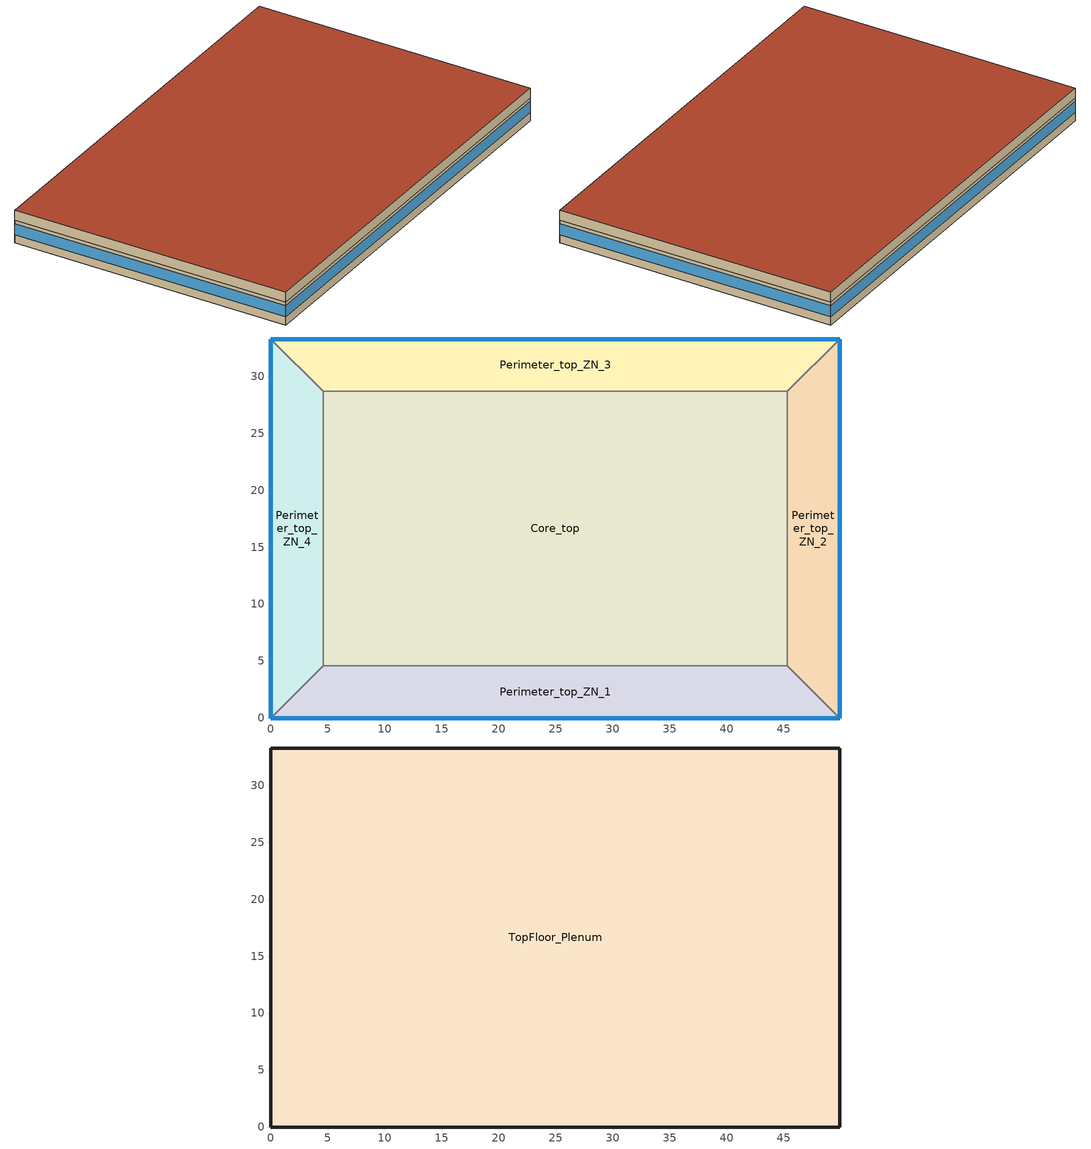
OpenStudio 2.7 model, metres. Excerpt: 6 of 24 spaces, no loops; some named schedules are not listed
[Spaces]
Perimeter_top_ZN_3
 floor to MidFloor_Plenum: 49.91,33.27 45.34,28.7 4.57,28.7 0,33.27 z12.5
 wall outside: 49.91,33.27 0,33.27 z12.5:15.24
 wall to Perimeter_top_ZN_4: 0,33.27 4.57,28.7 z12.5:15.24
 wall to Core_top: 4.57,28.7 45.34,28.7 z12.5:15.24
 wall to Perimeter_top_ZN_2: 45.34,28.7 49.91,33.27 z12.5:15.24
 window: 49.91,33.27 0,33.27 z13.52:14.83
Perimeter_top_ZN_4
 floor to MidFloor_Plenum: 0,33.27 4.57,28.7 4.57,4.57 0,0 z12.5
 wall outside: 0,33.27 0,0 z12.5:15.24
 wall to Perimeter_top_ZN_1: 0,0 4.57,4.57 z12.5:15.24
 wall to Core_top: 4.57,4.57 4.57,28.7 z12.5:15.24
 window: 0,33.27 0,0 z13.52:14.83
Core_top
 floor to MidFloor_Plenum: 45.34,28.7 45.34,4.57 4.57,4.57 4.57,28.7 z12.5
 wall to Perimeter_top_ZN_1: 4.57,4.57 45.34,4.57 z12.5:15.24
 wall to Perimeter_top_ZN_2: 45.34,4.57 45.34,28.7 z12.5:15.24
Perimeter_top_ZN_2
 floor to MidFloor_Plenum: 49.91,33.27 49.91,0 45.34,4.57 45.34,28.7 z12.5
 wall outside: 49.91,0 49.91,33.27 z12.5:15.24
 wall to Perimeter_top_ZN_1: 45.34,4.57 49.91,0 z12.5:15.24
 window: 49.91,0 49.91,33.27 z13.52:14.83
Perimeter_top_ZN_1
 floor to MidFloor_Plenum: 45.34,4.57 49.91,0 0,0 4.57,4.57 z12.5
 wall outside: 0,0 49.91,0 z12.5:15.24
 window: 0,0 49.91,0 z13.52:14.83
TopFloor_Plenum
 floor to Perimeter_top_ZN_4: 0,33.27 4.57,28.7 4.57,4.57 0,0 z15.24
 floor to Perimeter_top_ZN_2: 49.91,33.27 49.91,0 45.34,4.57 45.34,28.7 z15.24
 floor to Core_top: 45.34,28.7 45.34,4.57 4.57,4.57 4.57,28.7 z15.24
 floor to Perimeter_top_ZN_3: 49.91,33.27 45.34,28.7 4.57,28.7 0,33.27 z15.24
 floor to Perimeter_top_ZN_1: 45.34,4.57 49.91,0 0,0 4.57,4.57 z15.24
 wall outside: 0,33.27 0,0 49.91,0 49.91,33.27 0,33.27 z15.24:16.46
 roof outside: 49.91,0 49.91,33.27 0,33.27 0,0 z16.46
[Site]
Chicago Ohare Intl Ap: Latitude {deg}=41.98; Longitude {deg}=-87.92; Time Zone {hr}=-6; Elevation {m}=201; Terrain=City
[Building]
Medium Office Retail Mix ASHRAE 169-2006-5A: North Axis {deg}=0; Default Construction Set=90.1-2013 - MedOffice - ASHRAE 169-2006-5A; Standards Number of Stories=3; Standards Number of Above Ground Stories=3; Standards Building Type=MediumOffice
[ClimateZones]
Climate Zone Institution Name 1=ASHRAE; Climate Zone Document Name 1=ANSI/ASHRAE Standard 169; Climate Zone Document Year 1=2006; Climate Zone Value 1=5A; Climate Zone Institution Name 2=CEC; Climate Zone Document Name 2=California Climate Zone Descriptions; Climate Zone Document Year 2=1995
[Site:WaterMainsTemperature]
Calculation Method=Correlation; Annual Average Outdoor Air Temperature {C}=9.925; Maximum Difference In Monthly Average Outdoor Air Temperatures {deltaC}=28.7
[SizingPeriod:DesignDay] Barometric Pressure {Pa}=98934; Sky Clearness=0; Rain Indicator=0; Snow Indicator=0; Day of Month=21; Daylight Saving Time Indicator=0; Humidity Indicating Type=Wetbulb; Dry-Bulb Temperature Range Modifier Type=DefaultMultipliers
Name | Maximum Dry-Bulb Temperature {C} | Daily Dry-Bulb Temperature Range {deltaC} | Humidity Indicating Conditions at Maximum Dry-Bulb | Wind Speed {m/s} | Wind Direction {deg} | Month | Day Type | Solar Model Indicator | ASHRAE Taub | ASHRAE Taud
Chicago Ohare Intl Ap Ann Htg 99.6% Condns DB | -20 | 0 | -20 | 4.9 | 270 | 1 | WinterDesignDay | ASHRAEClearSky
Chicago Ohare Intl Ap Ann Clg .4% Condns DB=>MWB | 33.3 | 10.5 | 23.7 | 5.2 | 230 | 7 | SummerDesignDay | ASHRAETau | 0.455 | 2.05
[Site:GroundTemperature:BuildingSurface]
20.49, 20.43, 20.44, 20.5, 20.59, 22.83, 23.24, 23.33, 23.36, 21.14, 20.78, 20.61
[Material:NoMass] Thermal Absorptance=0.9; Solar Absorptance=0.7
Name | Roughness | Thermal Resistance {m2-K/W} | Visible Absorptance
CP02 CARPET PAD | VeryRough | 0.21648 | 0.8
Typical Insulation R-14.97 | Smooth | 2.63723 | 0.7
Typical Carpet Pad | Smooth | 0.21648 | 0.8
Typical Insulation R-16.0 | Smooth | 2.81828 | 0.7
Typical Insulation R-30.13 | Smooth | 5.30668 | 0.7
Typical Insulation R-1.15 | Smooth | 0.202509 | 0.7
Typical Insulation R-1.15 1 | Smooth | 0.202527 | 0.7
[Material]
Name | Roughness | Thickness {m} | Conductivity {W/m-K} | Density {kg/m3} | Specific Heat {J/kg-K} | Thermal Absorptance | Solar Absorptance | Visible Absorptance
100mm Normalweight concrete floor | MediumSmooth | 0.1016 | 2.31 | 2322 | 832
G01 13mm gypsum board | Smooth | 0.0127 | 0.16 | 800 | 1090 | 0.9 | 0.7 | 0.5
4 in. Normalweight Concrete Floor | MediumRough | 0.1016 | 2.31 | 2322 | 832 | 0.9 | 0.7 | 0.7
25mm Stucco | Smooth | 0.0254 | 0.72 | 1856 | 840 | 0.9 | 0.7 | 0.7
5/8 in. Gypsum Board | MediumSmooth | 0.0159 | 0.16 | 800 | 1090 | 0.9 | 0.7 | 0.7
Roof Membrane | VeryRough | 0.0095 | 0.16 | 1121.29 | 1460 | 0.9 | 0.7 | 0.7
Metal Roof Surface; F08 Metal surface | Smooth | 0.0008 | 45.28 | 7824 | 500 | 0.9 | 0.7 | 0.7
8 in. Normalweight Concrete Floor | MediumRough | 0.2032 | 2.31 | 2322 | 832 | 0.9 | 0.7 | 0.7
8 in. Concrete Block Basement Wall | MediumRough | 0.2032 | 1.326 | 1842 | 912 | 0.9 | 0.7 | 0.7
G05 25mm wood | MediumSmooth | 0.0254 | 0.15 | 608 | 1630 | 0.9 | 0.5 | 0.5
Std Wood 6inch | MediumSmooth | 0.15 | 0.12 | 540 | 1210 | 0.9 | 0.7 | 0.7
[Construction]
Typical Insulated Exterior Mass Floor R-17.54: Typical Insulation R-14.97, 4 in. Normalweight Concrete Floor, Typical Carpet Pad
Typical Insulated Steel Framed Exterior Wall R-18.18: 25mm Stucco, 5/8 in. Gypsum Board, Typical Insulation R-16.0, 5/8 in. Gypsum Board
Typical IEAD Roof R-31.25: Roof Membrane, Typical Insulation R-30.13, Metal Roof Surface
Typical Interior Floor: 100mm Normalweight concrete floor, CP02 CARPET PAD
Typical Interior Wall: G01 13mm gypsum board, G01 13mm gypsum board
Typical Interior Ceiling: CP02 CARPET PAD, 100mm Normalweight concrete floor
Typical Insulated Carpeted 8in Slab Floor: 8 in. Normalweight Concrete Floor, Typical Carpet Pad
Typical Insulated Basement Mass Wall: 8 in. Concrete Block Basement Wall
U 0.42 SHGC 0.40 Dbl LoE (e2-.1) Tint 6mm/6mm Air: LoE TINT 6MM, AIR 6MM, CLEAR 6MM
Typical Insulated Metal Door R-2.0: F08 Metal surface, Typical Insulation R-1.15
Typical Overhead Door R-2.0: Typical Insulation R-1.15 1
Window_U_0.50_SHGC_0.40_Skylight_Frame_Width_0.430_in: Glass_2052_LayerAvg, Gap_1_W_0_0038, Glass_2027F_LayerAvg
Typical Interior Window: Clear 3mm
Typical Interior Door; Typical Interior Partition: G05 25mm wood
InteriorFurnishings: Std Wood 6inch
[DefaultConstructionSet]
90.1-2013 - MedOffice - ASHRAE 169-2006-5A: Default Exterior Surface Constructions=Default Surface Constructions 1; Default Interior Surface Constructions=Default Surface Constructions 2; Default Ground Contact Surface Constructions=Default Surface Constructions 3; Default Exterior SubSurface Constructions=Default Sub Surface Constructions 1; Default Interior SubSurface Constructions=Default Sub Surface Constructions 2; Interior Partition Construction=Typical Interior Partition
[DefaultSurfaceConstructions]
Name | Floor Construction | Wall Construction | Roof Ceiling Construction
Default Surface Constructions 1 | Typical Insulated Exterior Mass Floor R-17.54 | Typical Insulated Steel Framed Exterior Wall R-18.18 | Typical IEAD Roof R-31.25
Default Surface Constructions 2 | Typical Interior Floor | Typical Interior Wall | Typical Interior Ceiling
Default Surface Constructions 3 | Typical Insulated Carpeted 8in Slab Floor | Typical Insulated Basement Mass Wall
[DefaultSubSurfaceConstructions]
Name | Fixed Window Construction | Operable Window Construction | Door Construction | Overhead Door Construction | Skylight Construction | Tubular Daylight Dome Construction | Tubular Daylight Diffuser Construction
Default Sub Surface Constructions 1 | U 0.42 SHGC 0.40 Dbl LoE (e2-.1) Tint 6mm/6mm Air | U 0.42 SHGC 0.40 Dbl LoE (e2-.1) Tint 6mm/6mm Air | Typical Insulated Metal Door R-2.0 | Typical Overhead Door R-2.0 | Window_U_0.50_SHGC_0.40_Skylight_Frame_Width_0.430_in | Typical Interior Window | Typical Interior Window
Default Sub Surface Constructions 2 | Typical Interior Window | Typical Interior Window | Typical Interior Door
[WindowMaterial:Glazing] Optical Data Type=SpectralAverage; Infrared Transmittance at Normal Incidence=0; Dirt Correction Factor for Solar and Visible Transmittance=1; Solar Diffusing=No
Name | Thickness {m} | Solar Transmittance at Normal Incidence | Front Side Solar Reflectance at Normal Incidence | Back Side Solar Reflectance at Normal Incidence | Visible Transmittance at Normal Incidence | Front Side Visible Reflectance at Normal Incidence | Back Side Visible Reflectance at Normal Incidence | Front Side Infrared Hemispherical Emissivity | Back Side Infrared Hemispherical Emissivity | Conductivity {W/m-K}
LoE TINT 6MM | 0.006 | 0.36 | 0.093 | 0.2 | 0.5 | 0.035 | 0.054 | 0.84 | 0.1 | 0.9
CLEAR 6MM | 0.006 | 0.775 | 0.071 | 0.071 | 0.881 | 0.08 | 0.08 | 0.84 | 0.84 | 0.9
Glass_2052_LayerAvg | 0.00837 | 0.507767 | 0.054228 | 0.0544931 | 0.586833 | 0.05805 | 0.058397 | 0.84 | 0.84 | 1
Glass_2027F_LayerAvg | 0.004 | 0.369744 | 0.470069 | 0.340935 | 0.765222 | 0.0546 | 0.073741 | 0.03675 | 0.84 | 1
Clear 3mm | 0.003 | 0.837 | 0.075 | 0.075 | 0.898 | 0.081 | 0.081 | 0.84 | 0.84 | 0.9
[WindowMaterial:Gas] Gas Type=Air
Name | Thickness {m}
AIR 6MM | 0.0063
Gap_1_W_0_0038 | 0.0038
[Space] Building Story=Building Story 3
Name | Thermal Zone | Part of Total Floor Area | Space Type
TopFloor_Plenum | TZ_TopFloor_Plenum | No
Perimeter_top_ZN_3 | TZ_Perimeter_top_ZN_3 | Yes | Office WholeBuilding - Md Office
Perimeter_top_ZN_4 | TZ_Perimeter_top_ZN_4 | Yes | Office WholeBuilding - Md Office
Core_top | TZ_Core_top | Yes | Office WholeBuilding - Md Office
Perimeter_top_ZN_2 | TZ_Perimeter_top_ZN_2 | Yes | Office WholeBuilding - Md Office
Perimeter_top_ZN_1 | TZ_Perimeter_top_ZN_1 | Yes | Office WholeBuilding - Md Office
[BuildingStory]
Building Story 3: Nominal Z Coordinate {m}=7.9248
[SpaceType]
Office WholeBuilding - Md Office: Default Schedule Set=Office WholeBuilding - Md Office Schedule Set; Design Specification Outdoor Air Object=Office WholeBuilding - Md Office Ventilation; Standards Building Type=Office; Standards Space Type=WholeBuilding - Md Office
[People:Definition]
Office WholeBuilding - Md Office People Definition: Number of People Calculation Method=People/Area; People per Space Floor Area {person/m2}=0.0538196; Fraction Radiant=0.3
[People]
Office WholeBuilding - Md Office People: People Definition=Office WholeBuilding - Md Office People Definition; Space or SpaceType=Office WholeBuilding - Md Office; Work Efficiency Schedule=Work Efficiency Schedule; Clothing Insulation Schedule=Clothing Schedule; Air Velocity Schedule=Air Velocity Schedule; Multiplier=1
[Lights:Definition]
Office WholeBuilding - Md Office Lights Definition: Design Level Calculation Method=Watts/Area; Watts per Space Floor Area {W/m2}=8.82641; Fraction Radiant=0.7; Fraction Visible=0.2
[Lights]
Office WholeBuilding - Md Office Lights: Lights Definition=Office WholeBuilding - Md Office Lights Definition; Space or SpaceType=Office WholeBuilding - Md Office; Fraction Replaceable=1
[ElectricEquipment:Definition]
Office WholeBuilding - Md Office Elec Equip Definition: Design Level Calculation Method=Watts/Area; Watts per Space Floor Area {W/m2}=8.07293; Fraction Radiant=0.5
[ElectricEquipment]
Office WholeBuilding - Md Office Elec Equip: Electric Equipment Definition=Office WholeBuilding - Md Office Elec Equip Definition; Space or SpaceType=Office WholeBuilding - Md Office
[DesignSpecification:OutdoorAir]
Office WholeBuilding - Md Office Ventilation: Outdoor Air Method=Sum; Outdoor Air Flow per Person {m3/s-person}=0.00235974; Outdoor Air Flow per Floor Area {m3/s-m2}=0.0003048; Outdoor Air Flow Rate {m3/s}=0; Outdoor Air Flow Air Changes per Hour {1/hr}=0
[DefaultScheduleSet]
Office WholeBuilding - Md Office Schedule Set: Number of People Schedule=OfficeMedium BLDG_OCC_SCH; People Activity Level Schedule=OfficeMedium ACTIVITY_SCH; Lighting Schedule=OfficeMedium BLDG_LIGHT_SCH_2013; Electric Equipment Schedule=OfficeMedium BLDG_EQUIP_SCH_2013; Infiltration Schedule=OfficeMedium INFIL_SCH_PNNL
[ThermostatSetpoint:DualSetpoint] Heating Setpoint Temperature Schedule=OfficeMedium HTGSETP_SCH_YES_OPTIMUM; Cooling Setpoint Temperature Schedule=OfficeMedium CLGSETP_SCH_YES_OPTIMUM
Office WholeBuilding - Md Office Thermostat 3; Office WholeBuilding - Md Office Thermostat 12; Office WholeBuilding - Md Office Thermostat 13; Office WholeBuilding - Md Office Thermostat 14; Office WholeBuilding - Md Office Thermostat 15
[SpaceInfiltration:DesignFlowRate] Design Flow Rate Calculation Method=Flow/ExteriorArea; Constant Term Coefficient=0; Temperature Term Coefficient=0; Velocity Term Coefficient=0.224; Velocity Squared Term Coefficient=0
Name | Space or SpaceType | Schedule | Flow per Exterior Surface Area {m3/s-m2}
Perimeter_top_ZN_1 Infiltration | Perimeter_top_ZN_1 | OfficeMedium INFIL_SCH_PNNL | 0.000569573
Perimeter_top_ZN_2 Infiltration | Perimeter_top_ZN_2 | OfficeMedium INFIL_SCH_PNNL | 0.000569573
Perimeter_top_ZN_3 Infiltration | Perimeter_top_ZN_3 | OfficeMedium INFIL_SCH_PNNL | 0.000569573
Perimeter_top_ZN_4 Infiltration | Perimeter_top_ZN_4 | OfficeMedium INFIL_SCH_PNNL | 0.000569573
TopFloor_Plenum Infiltration | TopFloor_Plenum | Always On Discrete | 6.19946e-05
[InternalMass:Definition]
Internal Mass Definition 1: Construction=InteriorFurnishings; Design Level Calculation Method=SurfaceArea/Area; Surface Area per Space Floor Area=2
[InternalMass] Internal Mass Definition=Internal Mass Definition 1; Multiplier=1
Name | Space or SpaceType
Perimeter_top_ZN_1 Mass | Perimeter_top_ZN_1
Perimeter_top_ZN_2 Mass | Perimeter_top_ZN_2
Perimeter_top_ZN_3 Mass | Perimeter_top_ZN_3
Perimeter_top_ZN_4 Mass | Perimeter_top_ZN_4
Core_top Mass | Core_top
[ThermalZone] Use Ideal Air Loads=No
Name | Thermostat | Primary Daylighting Control | Fraction of Zone Controlled by Primary Daylighting Control | Secondary Daylighting Control | Fraction of Zone Controlled by Secondary Daylighting Control
TZ_Core_top | Office WholeBuilding - Md Office Thermostat 3
TZ_Perimeter_top_ZN_1 | Office WholeBuilding - Md Office Thermostat 12 | Perimeter_top_ZN_1 Daylt Sensor 1 | 0.363 | Perimeter_top_ZN_1 Daylt Sensor 2 | 0.149
TZ_Perimeter_top_ZN_2 | Office WholeBuilding - Md Office Thermostat 13 | Perimeter_top_ZN_2 Daylt Sensor 1 | 0.373 | Perimeter_top_ZN_2 Daylt Sensor 2 | 0.144
TZ_Perimeter_top_ZN_3 | Office WholeBuilding - Md Office Thermostat 14 | Perimeter_top_ZN_3 Daylt Sensor 1 | 0.363 | Perimeter_top_ZN_3 Daylt Sensor 2 | 0.149
TZ_Perimeter_top_ZN_4 | Office WholeBuilding - Md Office Thermostat 15 | Perimeter_top_ZN_4 Daylt Sensor 1 | 0.373 | Perimeter_top_ZN_4 Daylt Sensor 2 | 0.144
TZ_TopFloor_Plenum
[Sizing:Zone] Zone Cooling Design Supply Air Temperature Input Method=SupplyAirTemperature; Zone Cooling Design Supply Air Temperature {C}=14; Zone Cooling Design Supply Air Temperature Difference {deltaC}=11.11; Zone Heating Design Supply Air Temperature Input Method=SupplyAirTemperature; Zone Heating Design Supply Air Temperature {C}=40; Zone Heating Design Supply Air Temperature Difference {deltaC}=11.11; Zone Cooling Design Supply Air Humidity Ratio {kg-H2O/kg-air}=0.0085; Zone Heating Design Supply Air Humidity Ratio {kg-H2O/kg-air}=0.008; Cooling Design Air Flow Method=DesignDay; Heating Design Air Flow Method=DesignDay; Account for Dedicated Outdoor Air System=No; Dedicated Outdoor Air System Control Strategy=NeutralSupplyAir; Dedicated Outdoor Air Low Setpoint Temperature for Design {C}=autosize; Dedicated Outdoor Air High Setpoint Temperature for Design {C}=autosize
TZ_FirstFloor_Plenum; TZ_MidFloor_Plenum; TZ_TopFloor_Plenum; TZ_GroundFloor_Plenum
[AvailabilityManager:NightCycle] Thermostat Tolerance {deltaC}=1; Cycling Run Time {s}=3600
Name | Control Type
Availability Manager Night Cycle 1; Availability Manager Night Cycle 2; Availability Manager Night Cycle 3 | CycleOnAny
Availability Manager Night Cycle 4; Availability Manager Night Cycle 5 | CycleOnAnyZoneFansOnly
[Exterior:Lights:Definition]
Name | Design Level {W}
Occ Sensing Exterior Lights Def | 7476.45
NonDimming Exterior Lights Def | 623.03
[Exterior:Lights] Control Option=AstronomicalClock
Name | Exterior Lights Definition | Schedule
Occ Sensing Exterior Lights Def | Occ Sensing Exterior Lights Def | OfficeMedium Exterior_lighting_schedule_b
NonDimming Exterior Lights Def | NonDimming Exterior Lights Def | OfficeMedium Exterior_lighting_schedule_a
[Daylighting:Control] Position Z-Coordinate {m}=8.6868; Psi Rotation Around X-Axis {deg}=0; Theta Rotation Around Y-Axis {deg}=-0; Phi Rotation Around Z-Axis {deg}=0; Illuminance Setpoint {lux}=375; Lighting Control Type=Stepped; Minimum Input Power Fraction for Continuous Dimming Control=0.3; Minimum Light Output Fraction for Continuous Dimming Control=0.2; Number of Stepped Control Steps=3; Probability Lighting will be Reset When Needed in Manual Stepped Control=1; Maximum Allowable Discomfort Glare Index=22
Name | Space | Position X-Coordinate {m} | Position Y-Coordinate {m}
Perimeter_top_ZN_1 Daylt Sensor 1 | Perimeter_top_ZN_1 | 24.955 | 1.537338
Perimeter_top_ZN_1 Daylt Sensor 2 | Perimeter_top_ZN_1 | 24.955 | 3.097969
Perimeter_top_ZN_2 Daylt Sensor 1 | Perimeter_top_ZN_2 | 48.3737 | 16.63685
Perimeter_top_ZN_2 Daylt Sensor 2 | Perimeter_top_ZN_2 | 46.813 | 16.63685
Perimeter_top_ZN_3 Daylt Sensor 1 | Perimeter_top_ZN_3 | 24.955 | 31.7365
Perimeter_top_ZN_3 Daylt Sensor 2 | Perimeter_top_ZN_3 | 24.955 | 30.1758
Perimeter_top_ZN_4 Daylt Sensor 1 | Perimeter_top_ZN_4 | 1.537338 | 16.63685
Perimeter_top_ZN_4 Daylt Sensor 2 | Perimeter_top_ZN_4 | 3.097969 | 16.63685
[HeatExchanger:AirToAir:SensibleAndLatent] Availability Schedule=Always On Discrete; Nominal Supply Air Flow Rate {m3/s}=autosize; Sensible Effectiveness at 100% Heating Air Flow=0.76; Latent Effectiveness at 100% Heating Air Flow=0.68; Sensible Effectiveness at 75% Heating Air Flow=0.81; Latent Effectiveness at 75% Heating Air Flow=0.73; Sensible Effectiveness at 100% Cooling Air Flow=0.76; Latent Effectiveness at 100% Cooling Air Flow=0.68; Sensible Effectiveness at 75% Cooling Air Flow=0.81; Latent Effectiveness at 75% Cooling Air Flow=0.73; Nominal Electric Power {W}=0; Supply Air Outlet Temperature Control=No; Heat Exchanger Type=Rotary; Frost Control Type=None; Threshold Temperature {C}=1.7; Economizer Lockout=Yes
5 Zone DOAS Heat Exchanger; 15 Zone DOAS Heat Exchanger
[Schedule:Ruleset]
Name | Default Day Schedule | Summer Design Day Schedule | Winter Design Day Schedule
Clothing Schedule | Clothing Schedule Default Winter Clothes
Air Velocity Schedule | Air Velocity Schedule Default
Work Efficiency Schedule | Work Efficiency Schedule Default
OfficeMedium BLDG_OCC_SCH | OfficeMedium BLDG_OCC_SCH Default | OfficeMedium BLDG_OCC_SCH Summer Design Day | OfficeMedium BLDG_OCC_SCH Winter Design Day
OfficeMedium ACTIVITY_SCH | OfficeMedium ACTIVITY_SCH Default | OfficeMedium ACTIVITY_SCH Summer Design Day | OfficeMedium ACTIVITY_SCH Winter Design Day
OfficeMedium BLDG_LIGHT_SCH_2013 | Schedule Day 5 | OfficeMedium BLDG_LIGHT_SCH_2013 Summer Design Day | OfficeMedium BLDG_LIGHT_SCH_2013 Winter Design Day
OfficeMedium BLDG_EQUIP_SCH_2013 | Schedule Day 8 | OfficeMedium BLDG_EQUIP_SCH_2013 Summer Design Day | OfficeMedium BLDG_EQUIP_SCH_2013 Winter Design Day
OfficeMedium INFIL_SCH_PNNL | OfficeMedium INFIL_SCH_PNNL Default | OfficeMedium INFIL_SCH_PNNL Summer Design Day | OfficeMedium INFIL_SCH_PNNL Winter Design Day
OfficeMedium HTGSETP_SCH_YES_OPTIMUM | OfficeMedium HTGSETP_SCH_YES_OPTIMUM Default | OfficeMedium HTGSETP_SCH_YES_OPTIMUM Summer Design Day | OfficeMedium HTGSETP_SCH_YES_OPTIMUM Winter Design Day
OfficeMedium CLGSETP_SCH_YES_OPTIMUM | OfficeMedium CLGSETP_SCH_YES_OPTIMUM Default | OfficeMedium CLGSETP_SCH_YES_OPTIMUM Summer Design Day | OfficeMedium CLGSETP_SCH_YES_OPTIMUM Winter Design Day
OfficeMedium Exterior_lighting_schedule_b | OfficeMedium Exterior_lighting_schedule_b Default | OfficeMedium Exterior_lighting_schedule_b Summer Design Day | OfficeMedium Exterior_lighting_schedule_b Winter Design Day
OfficeMedium Exterior_lighting_schedule_a | OfficeMedium Exterior_lighting_schedule_a Default | OfficeMedium Exterior_lighting_schedule_a Summer Design Day | OfficeMedium Exterior_lighting_schedule_a Winter Design Day
[Schedule:Day]
OfficeMedium INFIL_SCH_PNNL Default: 24, 0, 1
OfficeMedium INFIL_SCH_PNNL Summer Design Day: 6, 0, 1, 22, 0, 0.25, 24, 0, 1
OfficeMedium INFIL_SCH_PNNL Winter Design Day: 6, 0, 1, 18, 0, 0.25, 24, 0, 1
OfficeMedium HTGSETP_SCH_YES_OPTIMUM Default; OfficeMedium HTGSETP_SCH_YES_OPTIMUM Summer Design Day: 24, 0, 15.6
OfficeMedium HTGSETP_SCH_YES_OPTIMUM Winter Design Day: 5, 0, 15.6, 6, 0, 17.6, 7, 0, 19.6, 22, 0, 21, 24, 0, 15.6
OfficeMedium CLGSETP_SCH_YES_OPTIMUM Default; OfficeMedium CLGSETP_SCH_YES_OPTIMUM Winter Design Day: 24, 0, 26.7
OfficeMedium CLGSETP_SCH_YES_OPTIMUM Summer Design Day: 5, 0, 26.7, 6, 0, 25.7, 7, 0, 25, 22, 0, 24, 24, 0, 26.7
OfficeMedium Exterior_lighting_schedule_b Default; OfficeMedium Exterior_lighting_schedule_b Winter Design Day; OfficeMedium Exterior_lighting_schedule_b Summer Design Day: 6, 0, 0.7, 24, 0, 1
OfficeMedium Exterior_lighting_schedule_a Default; OfficeMedium Exterior_lighting_schedule_a Winter Design Day; OfficeMedium Exterior_lighting_schedule_a Summer Design Day: 6, 0, 0, 24, 0, 1
[Schedule:Rule] Date Specification Type=DateRange; Start Month=1; Start Day=1; End Month=12; End Day=31
Name | Schedule Ruleset | Rule Order | Day Schedule | Apply Monday | Apply Tuesday | Apply Wednesday | Apply Thursday | Apply Friday | Apply Saturday
Schedule Rule 10 | OfficeMedium INFIL_SCH_PNNL | 1 | OfficeMedium INFIL_SCH_PNNL SmrDsn|Wkdy Day | Yes | Yes | Yes | Yes | Yes
Schedule Rule 11 | OfficeMedium INFIL_SCH_PNNL | 0 | OfficeMedium INFIL_SCH_PNNL WntrDsn|Sat Day |  |  |  |  |  | Yes
Schedule Rule 12 | OfficeMedium HTGSETP_SCH_YES_OPTIMUM | 1 | OfficeMedium HTGSETP_SCH_YES_OPTIMUM Sat Day |  |  |  |  |  | Yes
Schedule Rule 13 | OfficeMedium HTGSETP_SCH_YES_OPTIMUM | 0 | OfficeMedium HTGSETP_SCH_YES_OPTIMUM Wkdy Day | Yes | Yes | Yes | Yes | Yes
[Schedule:Constant]
Always On Discrete: Value=1
